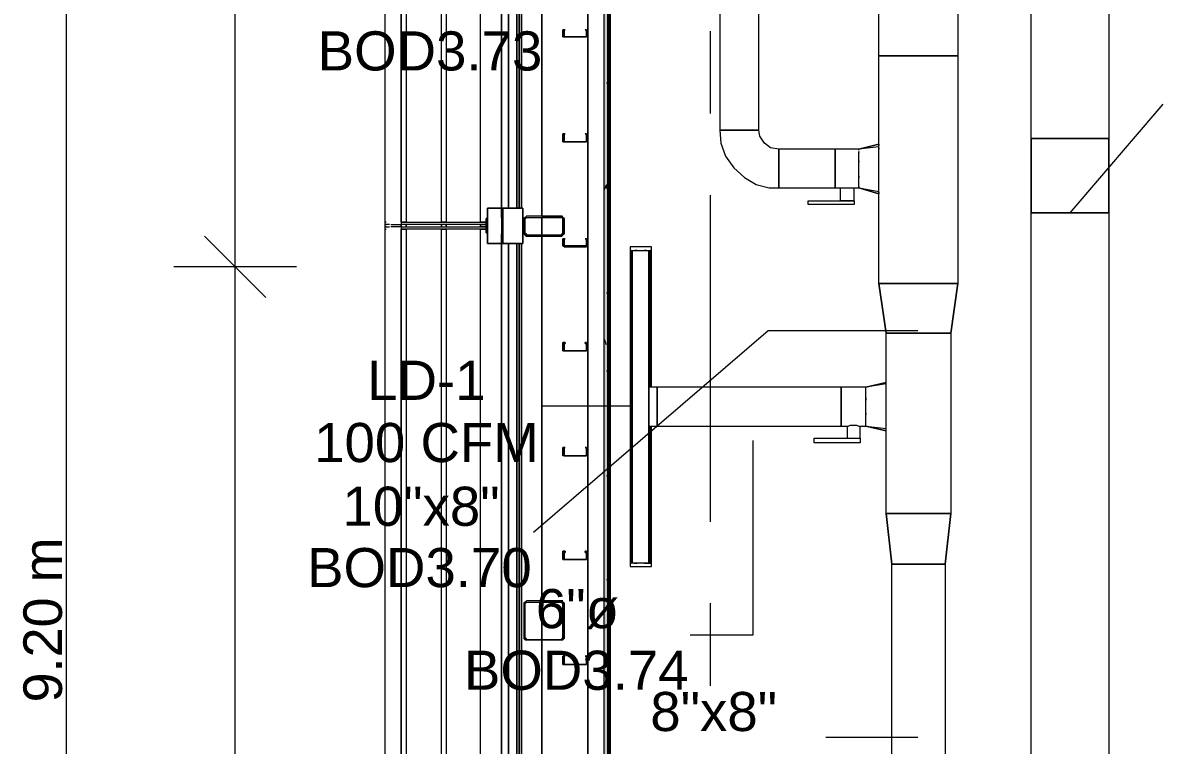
# Model space of a CAD drawing. Header units: metres. Extents: x -2 to 207, y -8 to 52.
# Drawn here: x 5.145 to 9.575, y 36.484 to 39.29 of the extents above; entities that cross this region are included whole.
import ezdxf

# ---------------------------------------------------------------- set-up
doc = ezdxf.new("R2010")
doc.units = ezdxf.units.M
doc.layers.add('HVAC - Ductos', color=5, linetype='Continuous', lineweight=0)
doc.layers.add('PDF_Text', color=7, linetype='Continuous', lineweight=0)
doc.layers.add('PDF_Geometry', color=7, linetype='Continuous', lineweight=0, true_color=0xaaaaaa)
doc.layers.add('PDF_Solid Fills', color=7, linetype='Continuous', lineweight=0, true_color=0xffffff)
doc.styles.add('PDF Helvetica', font='')
doc.styles.get('PDF Helvetica').set_extended_font_data('Helvetica')

msp = doc.modelspace()

# ---------------------------------------------------------------- hatches: boundary and pattern name
at = {"layer": 'PDF_Solid Fills', "lineweight": 0, "transparency": 33554559}
h = msp.add_hatch(color=256, dxfattribs=at)
h.paths.add_polyline_path([(7.4034, 34.4287), (7.4172, 34.4287), (7.4172, 46.7169), (7.4034, 46.7169)])
h.paths.add_polyline_path([(7.4034, 22.7362), (7.4172, 22.7362), (7.4172, 32.8984), (7.4034, 32.8984)])
h.paths.add_polyline_path([(7.4034, 21.2334), (7.4172, 21.2334), (7.4172, 22.7225), (7.4034, 22.7225)])
h.paths.add_polyline_path([(7.4172, 21.2151), (7.4034, 21.2151), (7.4034, 8.9224), (7.4172, 8.9224)])
h.paths.add_polyline_path([(7.4034, 32.9121), (7.4172, 32.9121), (7.4172, 34.4104), (7.4034, 34.4104)])
h = msp.add_hatch(color=256, dxfattribs=at)
h.paths.add_polyline_path([(7.101, 38.4652), (7.2385, 38.4606), (7.2385, 38.4652)])
h.paths.add_polyline_path([(7.0964, 38.4698), (7.101, 38.4652), (7.101, 38.4698)])
h.paths.add_polyline_path([(7.0964, 38.5293), (7.0918, 38.5293), (7.0918, 38.4698)])
h.paths.add_polyline_path([(7.2431, 38.5339), (7.2431, 38.5385), (7.0964, 38.5385)])
h.paths.add_polyline_path([(7.2431, 38.4698), (7.2385, 38.4698), (7.2431, 38.4652)])
h.paths.add_polyline_path([(7.2476, 38.5293), (7.2431, 38.5293), (7.2431, 38.4698), (7.2476, 38.5284)])
h = msp.add_hatch(color=256, dxfattribs=at)
h.paths.add_polyline_path([(7.0964, 36.8982), (7.101, 36.8937), (7.101, 36.8982)])
h.paths.add_polyline_path([(7.0964, 37.0357), (7.0918, 37.0357), (7.0918, 36.8982)])
h.paths.add_polyline_path([(7.2431, 37.0403), (7.2431, 37.0448), (7.0964, 37.0448)])
h.paths.add_polyline_path([(7.2431, 36.8982), (7.2385, 36.8982), (7.2431, 36.8937)])
h.paths.add_polyline_path([(7.2476, 37.0357), (7.2431, 37.0357), (7.2431, 36.8982), (7.2476, 37.0336)])

# ---------------------------------------------------------------- linework, layer by layer
at = {"layer": 'HVAC - Ductos', "color": 252, "lineweight": 0, "true_color": 0x939598}
for points in [[(5.3142, 9.1378), (5.3142, 13.976), (5.3142, 23.1715), (5.3142, 32.3715), (5.3142, 41.567), (5.3142, 46.4007)], [(5.5569, 17.1787), (5.5707, 17.2061), (5.6119, 17.229), (5.6761, 17.2473), (5.7632, 17.2611), (5.864, 17.2703), (5.9693, 17.2748), (5.9693, 17.2794), (5.9693, 17.5727), (5.9693, 19.7856), (5.9693, 21.852), (5.9693, 23.1715), (5.9693, 26.2962), (5.9693, 28.7108), (5.9693, 32.3715), (5.9693, 38.3415), (5.9693, 41.567), (5.9693, 45.3515), (5.9693, 46.4007)], [(5.8502, 38.4606), (5.9693, 38.3415), (6.0884, 38.2224)], [(6.2075, 38.3415), (5.9693, 38.3415), (5.7311, 38.3415)]]:
    msp.add_lwpolyline(points, dxfattribs=at)
at = {"layer": 'HVAC - Ductos', "lineweight": 0}
for points in [[(8.4709, 39.1616), (8.4709, 40.9851), (8.7779, 40.9851), (8.7779, 39.1616)], [(9.062, 38.8409), (9.062, 40.6644), (9.3644, 40.6644), (9.3644, 38.8409)], [(7.8524, 38.873), (7.8615, 38.873), (7.8753, 38.873), (7.8891, 38.873), (7.9073, 38.873), (7.9257, 38.873), (7.9486, 38.873), (7.967, 38.873), (7.9807, 38.873), (7.9944, 38.873), (8.0036, 38.873), (8.0036, 39.9313), (7.9944, 39.9313), (7.9807, 39.9313), (7.967, 39.9313), (7.9486, 39.9313), (7.9257, 39.9313), (7.9073, 39.9313), (7.8891, 39.9313), (7.8753, 39.9313), (7.8615, 39.9313), (7.8524, 39.9313)], [(8.7779, 39.1616), (8.7779, 38.2773), (8.4709, 38.2773), (8.4709, 39.1616)], [(8.0815, 38.6484), (8.0815, 38.6576), (8.0815, 38.6668), (8.0815, 38.6851), (8.0815, 38.7034), (8.0815, 38.7218), (8.0815, 38.7401), (8.0815, 38.7584), (8.0815, 38.7768), (8.0815, 38.7905), (8.0815, 38.7951), (8.0815, 38.7996), (8.0494, 38.8042), (8.0265, 38.8226), (8.0081, 38.85), (8.0036, 38.873), (7.9944, 38.873), (7.9807, 38.873), (7.967, 38.873), (7.9486, 38.873), (7.9257, 38.873), (7.9073, 38.873), (7.8891, 38.873), (7.8753, 38.873), (7.8615, 38.873), (7.8524, 38.873), (7.8569, 38.8226), (7.8753, 38.7722), (7.9073, 38.7264), (7.9486, 38.6897), (7.9944, 38.6622), (8.0448, 38.6484)], [(8.4709, 38.8134), (8.4709, 38.818)], [(9.062, 38.8409), (9.062, 38.5522)], [(8.3014, 38.6484), (8.3014, 38.6576), (8.3014, 38.6668), (8.3014, 38.6851), (8.3014, 38.7034), (8.3014, 38.7218), (8.3014, 38.7401), (8.3014, 38.7584), (8.3014, 38.7768), (8.3014, 38.7905), (8.3014, 38.7951), (8.3014, 38.7996), (8.0815, 38.7996), (8.0815, 38.7951), (8.0815, 38.7905), (8.0815, 38.7768), (8.0815, 38.7584), (8.0815, 38.7401), (8.0815, 38.7218), (8.0815, 38.7034), (8.0815, 38.6851), (8.0815, 38.6668), (8.0815, 38.6576), (8.0815, 38.6484)], [(8.3931, 38.7538), (8.3931, 38.7492)], [(8.3931, 38.6943), (8.3931, 38.6897)], [(8.4709, 38.6256), (8.3931, 38.6484), (8.4709, 38.6256), (8.4709, 38.6302)], [(8.196, 38.5843), (8.196, 38.5981), (8.3747, 38.5981), (8.3747, 38.5843)], [(7.5042, 38.4193), (7.5042, 38.4056), (7.5866, 38.4056), (7.5866, 38.4193)], [(7.5775, 38.4056), (7.5775, 37.1915), (7.5775, 38.4056), (7.5775, 37.1915), (7.5134, 37.1915), (7.5134, 38.4056)], [(7.5684, 38.4056), (7.5638, 38.4056), (7.5592, 38.4056), (7.5638, 38.4056)], [(8.7504, 38.0849), (8.7779, 38.2773)], [(8.7504, 38.0849), (8.7504, 37.3839), (8.4984, 37.3839), (8.4984, 38.0849)], [(7.5775, 37.8741), (7.5775, 37.8695), (7.5775, 37.865), (7.5775, 37.8513), (7.5775, 37.8375), (7.5775, 37.8192), (7.5775, 37.8009), (7.5775, 37.7779), (7.5775, 37.7596), (7.5775, 37.7459), (7.5775, 37.7367), (7.5775, 37.7275), (7.5775, 37.723), (7.6096, 37.723), (7.6096, 37.7275), (7.6096, 37.7321), (7.6096, 37.7459), (7.6096, 37.7596), (7.6096, 37.7779), (7.6096, 37.8009), (7.6096, 37.8192), (7.6096, 37.8375), (7.6096, 37.8513), (7.6096, 37.865), (7.6096, 37.8741)], [(8.4205, 37.8329), (8.4205, 37.8283), (8.4205, 37.8237), (8.4205, 37.8283)], [(8.4205, 37.7733), (8.4205, 37.7688)], [(8.2189, 37.6588), (8.2189, 37.6771), (8.3976, 37.6771), (8.3976, 37.6588)], [(8.4984, 37.3839), (8.5213, 37.1869)], [(7.5042, 37.1777), (7.5866, 37.1777), (7.5866, 37.1915), (7.5042, 37.1915)], [(7.5592, 37.1915), (7.5638, 37.1915), (7.5684, 37.1915), (7.5638, 37.1915)], [(8.7275, 37.1869), (8.7275, 33.4482), (8.5213, 33.4482), (8.5213, 37.1869)]]:
    msp.add_lwpolyline(points, close=True, dxfattribs=at)
for points in [[(9.2132, 38.5522), (9.5751, 38.9737)], [(8.4709, 38.818), (8.3931, 38.7996), (8.4709, 38.818)], [(9.172, 38.8409), (9.062, 38.8409)], [(9.062, 38.8409), (9.3644, 38.8409)], [(9.3644, 38.8409), (9.2544, 38.8409)], [(9.3644, 38.5522), (9.3644, 38.8409), (9.3644, 38.5522)], [(8.3931, 38.7951), (8.3931, 38.7996), (8.3014, 38.7996), (8.3014, 38.7951), (8.3014, 38.7905), (8.3014, 38.7768), (8.3014, 38.7584), (8.3014, 38.7401), (8.3014, 38.7218), (8.3014, 38.7034), (8.3014, 38.6851), (8.3014, 38.6668), (8.3014, 38.6576), (8.3014, 38.6484), (8.3197, 38.6484), (8.3197, 38.5981)], [(8.3747, 38.5981), (8.3747, 38.6484), (8.3931, 38.6484), (8.3931, 38.653), (8.3931, 38.6576), (8.3931, 38.6668), (8.3931, 38.6851), (8.3931, 38.7034), (8.3931, 38.7218), (8.3931, 38.7401), (8.3931, 38.7584), (8.3931, 38.7768), (8.3931, 38.7905), (8.3931, 38.7859), (8.3931, 38.7905)], [(8.4709, 38.7401), (8.4709, 38.7447), (8.4709, 38.7584), (8.4709, 38.7676), (8.4709, 38.7722), (8.4709, 38.7768), (8.4709, 38.7951), (8.4709, 38.8088), (8.3931, 38.7996)], [(8.4709, 38.8042), (8.4709, 38.7996)], [(8.4709, 38.676), (8.4709, 38.6805), (8.4709, 38.6897), (8.4709, 38.7034), (8.4709, 38.708), (8.4709, 38.7126), (8.4709, 38.7355)], [(8.3197, 38.6484), (8.3243, 38.6484), (8.3289, 38.6484), (8.3335, 38.6484), (8.3427, 38.6484), (8.3518, 38.6484), (8.3609, 38.6484), (8.3655, 38.6484), (8.3701, 38.6484), (8.3747, 38.6484)], [(8.3931, 38.6484), (8.3931, 38.653), (8.3931, 38.6484), (8.4709, 38.6348), (8.4709, 38.6393), (8.4709, 38.6484)], [(8.4709, 38.653), (8.4709, 38.6668), (8.4709, 38.6714)], [(8.3701, 38.5981), (8.3655, 38.5981), (8.3609, 38.5981), (8.3518, 38.5981), (8.3472, 38.5981), (8.3427, 38.5981), (8.3335, 38.5981), (8.3289, 38.5981), (8.3243, 38.5981)], [(9.062, 30.7405), (9.062, 38.5522), (9.3644, 38.5522), (9.3644, 30.1494), (9.3415, 29.957), (9.0849, 29.957), (9.062, 30.1494), (9.062, 30.6305), (9.062, 30.6259)], [(9.3644, 38.5522), (9.062, 38.5522)], [(7.5271, 37.1915), (7.5042, 37.1915), (7.5088, 37.1915), (7.5088, 38.4056), (7.5042, 38.4056), (7.5271, 38.4056)], [(7.5042, 38.4056), (7.5042, 37.1915)], [(7.518, 38.4056), (7.5271, 38.4056), (7.5317, 38.4056), (7.5271, 38.4056), (7.5225, 38.4056)], [(7.5638, 38.4056), (7.5866, 38.4056), (7.582, 38.4056), (7.582, 37.8741)], [(7.5866, 37.8741), (7.5866, 38.4056)], [(8.4709, 38.2773), (8.4984, 38.0849), (8.4709, 38.2773)], [(8.4709, 38.2773), (8.7779, 38.2773)], [(8.6222, 38.0941), (8.0402, 38.0941), (7.1285, 37.3106)], [(8.7504, 38.0849), (8.4984, 38.0849)], [(8.4984, 37.8925), (8.4205, 37.8741), (8.4984, 37.8925)], [(8.4984, 37.8879), (8.4205, 37.8741)], [(8.4984, 37.8741), (8.4984, 37.8833), (8.4984, 37.8879), (8.4984, 37.8925)], [(8.4984, 37.7046), (8.4205, 37.723), (8.4205, 37.7275), (8.4205, 37.7321), (8.4205, 37.7459), (8.4205, 37.7596), (8.4205, 37.7779), (8.4205, 37.8009), (8.4205, 37.8192), (8.4205, 37.8375), (8.4205, 37.8513), (8.4205, 37.865), (8.4205, 37.8695), (8.4205, 37.8741), (8.3243, 37.8741), (7.6096, 37.8741), (7.6096, 37.8695), (7.6096, 37.865), (7.6096, 37.8513), (7.6096, 37.8375), (7.6096, 37.8192), (7.6096, 37.8009), (7.6096, 37.7779), (7.6096, 37.7596), (7.6096, 37.7459), (7.6096, 37.7367), (7.6096, 37.7275), (7.6096, 37.723), (8.3243, 37.723), (8.3243, 37.7275), (8.3243, 37.7321), (8.3243, 37.7459), (8.3243, 37.7596), (8.3243, 37.7779), (8.3243, 37.8009), (8.3243, 37.8192), (8.3243, 37.8375), (8.3243, 37.8513), (8.3243, 37.865), (8.3243, 37.8741), (8.3243, 37.865), (8.3243, 37.8513), (8.3243, 37.8375), (8.3243, 37.8192), (8.3243, 37.8009), (8.3243, 37.7779), (8.3243, 37.7596), (8.3243, 37.7459), (8.3243, 37.7321), (8.3243, 37.7275), (8.3243, 37.723), (8.3472, 37.723), (8.3472, 37.6771), (8.3518, 37.6771), (8.3564, 37.6771), (8.3609, 37.6771), (8.3655, 37.6771), (8.3747, 37.6771), (8.3793, 37.6771), (8.3839, 37.6771), (8.3885, 37.6771), (8.3931, 37.6771), (8.3976, 37.6771), (8.3976, 37.723), (8.4205, 37.723), (8.4984, 37.7138)], [(8.4984, 37.8192), (8.4984, 37.8329), (8.4984, 37.8421), (8.4984, 37.8467), (8.4984, 37.8513), (8.4984, 37.8695)], [(8.4984, 37.7275), (8.4984, 37.7459), (8.4984, 37.7504), (8.4984, 37.755), (8.4984, 37.7642), (8.4984, 37.7779), (8.4984, 37.7825), (8.4984, 37.7871), (8.4984, 37.81), (8.4984, 37.8146), (8.4984, 37.8375)], [(7.5042, 37.8009), (7.1606, 37.8009)], [(7.5638, 37.1915), (7.5866, 37.1915), (7.582, 37.1915), (7.582, 37.723)], [(7.5866, 37.1915), (7.5866, 37.723)], [(8.3472, 37.723), (8.3518, 37.723), (8.3609, 37.7275), (8.3701, 37.7275), (8.3793, 37.7275), (8.3839, 37.7275), (8.3931, 37.723), (8.3976, 37.723)], [(8.4205, 37.723), (8.4984, 37.7046), (8.4984, 37.7092), (8.4984, 37.7138), (8.4984, 37.723)], [(7.9807, 37.668), (7.9807, 36.912), (7.7378, 36.912)], [(8.4984, 37.3839), (8.7504, 37.3839)], [(8.7275, 37.1869), (8.7504, 37.3839), (8.7275, 37.1869)], [(7.518, 37.1915), (7.5271, 37.1915), (7.5317, 37.1915), (7.5271, 37.1915), (7.5225, 37.1915)], [(8.7275, 37.1869), (8.5213, 37.1869)], [(8.6222, 36.5134), (8.2647, 36.5134)]]:
    msp.add_lwpolyline(points, dxfattribs=at)
at = {"layer": 'PDF_Geometry', "lineweight": 0}
for points in [[(8.1777, 34.4104), (8.4709, 34.4104), (8.4709, 34.4287), (7.4172, 34.4287), (7.4172, 46.7169), (7.3393, 46.7169), (7.3393, 8.9224)], [(9.4102, 8.8766), (9.0069, 8.8766), (8.5992, 8.8766), (8.196, 8.8766), (7.4034, 8.8766), (7.4034, 8.8903), (7.4034, 8.9087), (7.4034, 8.9224), (7.4034, 21.2151), (7.4034, 21.2197), (7.4034, 21.2334), (7.4034, 22.7225), (7.4034, 22.7362), (7.4034, 32.8984), (7.4034, 32.9121), (7.4034, 34.4104), (7.4034, 34.4287), (7.4034, 46.7169)], [(7.4172, 34.4287), (7.4172, 46.7169)], [(7.4172, 34.4287), (7.4172, 41.4662)], [(7.4217, 34.4287), (7.4217, 41.4662)], [(7.3393, 32.4724), (7.3393, 41.0676)], [(7.4172, 41.0676), (7.4172, 34.4287), (7.4034, 34.4287), (7.4172, 34.4287), (8.4709, 34.4287), (8.4709, 34.4104), (8.8008, 34.4104), (8.8008, 34.4287)], [(6.5695, 40.921), (6.5604, 40.921), (6.5558, 40.921), (6.5512, 40.921), (6.5512, 38.4973), (6.5558, 38.4973), (6.5604, 38.4973), (6.5695, 38.4973)], [(6.6336, 40.921), (6.6336, 38.5156), (6.6153, 38.5156), (6.6153, 40.921), (6.6153, 38.4973), (6.9452, 38.4973), (6.9452, 38.5019), (6.9452, 38.4973), (6.9269, 38.4973), (6.9452, 38.4973), (6.9452, 38.5019), (6.9452, 38.4973)], [(6.6336, 38.5156), (6.6153, 38.5156), (6.9452, 38.5156), (6.9223, 38.5156), (6.9223, 40.921)], [(6.6153, 38.5156), (6.6153, 40.921), (6.6153, 38.5156)], [(6.6153, 38.5156), (6.6153, 40.921), (6.6153, 38.5156)], [(6.7895, 40.921), (6.7895, 38.5156), (6.7711, 38.5156), (6.7711, 40.921)], [(7.8157, 39.2578), (7.8157, 38.9371)], [(7.8157, 38.621), (7.8157, 37.3519)], [(6.9498, 38.5706), (6.9498, 38.5293)], [(6.9498, 38.5706), (6.9498, 38.5293)], [(6.9498, 38.5706), (6.9498, 38.5293)], [(6.9498, 38.5706), (6.9498, 38.5293)], [(6.5558, 38.5156), (6.5512, 38.5156), (6.5512, 38.5064), (6.5558, 38.5064)], [(6.5695, 38.5064), (6.5604, 38.5064), (6.5558, 38.5064), (6.5512, 38.5064), (6.5512, 35.4321), (6.5558, 35.4321), (6.5604, 35.4321), (6.5695, 35.4321)], [(6.5741, 38.5064), (6.5833, 38.5064), (6.6016, 38.5064), (6.6153, 38.5064), (6.6153, 38.4973), (6.6016, 38.4973), (6.5833, 38.4973), (6.5741, 38.4973)], [(6.6153, 38.5064), (6.6153, 38.4973), (6.6153, 38.5064), (6.6153, 38.4973), (6.6153, 38.5064), (6.6153, 35.4321), (6.9452, 35.4321), (6.9452, 35.4367), (6.9269, 35.4367), (6.9452, 35.4367)], [(6.9452, 38.5064), (6.9269, 38.5064), (6.9452, 38.5064), (6.6153, 38.5064), (6.6153, 38.4973)], [(6.6153, 38.4973), (6.6153, 38.5064), (6.6153, 38.4973)], [(6.6153, 38.4973), (6.6153, 38.5064), (6.6153, 38.4973)], [(6.7711, 38.5156), (6.7895, 38.5156)], [(6.9223, 38.5156), (6.9452, 38.5156)], [(6.9223, 38.5019), (6.9223, 38.5064)], [(6.9452, 38.5202), (6.9452, 38.5293)], [(6.9498, 38.5293), (6.9452, 38.5293)], [(6.9498, 38.5293), (6.9452, 38.5293)], [(6.9452, 38.5202), (6.9452, 38.5293)], [(6.9498, 38.5293), (6.9452, 38.5293)], [(6.9498, 38.5293), (6.9452, 38.5293)], [(6.9452, 38.5156), (6.9452, 38.5293)], [(6.9498, 38.5293), (6.9452, 38.5293)], [(6.9498, 38.5293), (6.9452, 38.5293)], [(6.9452, 38.5156), (6.9452, 38.5293)], [(6.9452, 38.5202), (6.9452, 38.5293)], [(6.9452, 38.5202), (6.9452, 38.5293)], [(6.9498, 38.5293), (6.9452, 38.5293)], [(6.9498, 38.5293), (6.9452, 38.5293)], [(6.9498, 38.5293), (6.9498, 38.5339)], [(6.9498, 38.5293), (6.9498, 38.5339)], [(6.9498, 38.5293), (6.9498, 38.5339)], [(6.9498, 38.5293), (6.9498, 38.5339)], [(7.156, 38.4606), (7.1606, 38.4652), (7.2385, 38.4652), (7.2385, 38.4698), (7.2431, 38.4698), (7.2431, 38.5293), (7.2385, 38.5339), (7.1606, 38.5339)], [(7.1606, 38.5385), (7.2385, 38.5385), (7.2431, 38.5385)], [(7.2431, 38.5339), (7.2476, 38.5293), (7.2476, 38.4698), (7.2431, 38.4652), (7.2385, 38.4606), (7.1606, 38.4606)], [(7.2247, 38.5339), (7.2293, 38.5385)], [(6.5558, 38.4973), (6.5512, 38.4973), (6.5512, 38.4881), (6.5558, 38.4881)], [(6.9452, 38.4881), (6.6153, 38.4881)], [(6.6336, 38.4881), (6.6153, 38.4881), (6.6153, 35.4459), (6.6153, 38.4881), (6.6336, 38.4881), (6.6336, 35.4459), (6.6153, 35.4459), (6.6153, 38.4881), (6.6153, 35.4459), (6.6336, 35.4459)], [(6.6153, 35.4459), (6.6153, 38.4881)], [(6.7895, 38.4881), (6.7711, 38.4881)], [(6.9223, 35.4459), (6.9223, 38.4881), (6.9452, 38.4881), (6.9223, 38.4881)], [(6.9452, 38.4743), (6.9452, 38.4881)], [(6.9452, 38.4743), (6.9452, 38.4881)], [(6.9452, 38.4743), (6.9452, 38.4835)], [(6.9452, 38.4743), (6.9452, 38.4835)], [(6.9452, 38.4743), (6.9498, 38.4743)], [(6.9452, 38.4743), (6.9498, 38.4743)], [(6.9452, 38.4743), (6.9498, 38.4743)], [(6.9452, 38.4743), (6.9498, 38.4743)], [(6.9498, 38.4743), (6.9498, 38.4331)], [(6.9498, 38.4698), (6.9498, 38.4743)], [(6.9498, 38.4743), (6.9498, 38.4331)], [(6.9498, 38.4698), (6.9498, 38.4743)], [(7.0048, 38.4698), (7.0048, 38.4331)], [(7.0048, 38.4698), (7.0048, 38.4331)], [(7.2431, 37.0448), (7.2385, 37.0448), (7.1606, 37.0448)], [(7.2385, 37.0403), (7.1606, 37.0403)], [(7.0048, 37.0036), (7.0048, 36.9303)], [(7.8157, 37.0357), (7.8157, 36.715)], [(7.2431, 36.9212), (7.2476, 36.9257)], [(7.0964, 36.8937), (7.0964, 36.8982)], [(7.2109, 36.8937), (7.2155, 36.8937)]]:
    msp.add_lwpolyline(points, dxfattribs=at)
for points in [[(7.4172, 34.4287), (7.4172, 41.4662)], [(7.4263, 41.4662), (7.4263, 34.4287)], [(7.0048, 40.8477), (7.0048, 40.0321), (7.0048, 38.5706), (7.0048, 40.0321)], [(7.0322, 40.0321), (7.0322, 38.5706)], [(7.0644, 40.0321), (7.0644, 38.5706)], [(7.0735, 40.0321), (7.0735, 38.5706)], [(7.0826, 40.0321), (7.0826, 38.5706)], [(7.1606, 38.5385), (7.1606, 39.9955)], [(7.2431, 39.2624), (7.2431, 39.2349), (7.2476, 39.2349), (7.3347, 39.2349), (7.3347, 39.2624), (7.3301, 39.2624), (7.3347, 39.2624), (7.3347, 39.2349), (7.2476, 39.2349), (7.2476, 39.2624), (7.2522, 39.2624)], [(7.2522, 39.2624), (7.2476, 39.2624), (7.2476, 39.2349), (7.3347, 39.2349), (7.3347, 39.2624), (7.3301, 39.2624), (7.3347, 39.2624), (7.3347, 39.2349), (7.2476, 39.2349), (7.2431, 39.2349), (7.2431, 39.2624)], [(7.2431, 38.8592), (7.2431, 38.8271), (7.2476, 38.8271), (7.3347, 38.8271), (7.3347, 38.8592), (7.3301, 38.8592), (7.3347, 38.8592), (7.3347, 38.8271), (7.2476, 38.8271), (7.2476, 38.8592), (7.2522, 38.8592)], [(7.2522, 38.8592), (7.2476, 38.8592), (7.2476, 38.8271), (7.3347, 38.8271), (7.3347, 38.8592), (7.3301, 38.8592), (7.3347, 38.8592), (7.3347, 38.8271), (7.2476, 38.8271), (7.2431, 38.8271), (7.2431, 38.8592)], [(7.0048, 38.4331), (7.0094, 38.4331), (7.014, 38.4331), (7.0826, 38.4331), (7.0872, 38.4331), (7.0872, 38.5706), (7.0826, 38.5706), (7.014, 38.5706), (7.0094, 38.5706), (7.0048, 38.5706), (7.0048, 38.4331), (7.0002, 38.4331), (6.9544, 38.4331), (6.9498, 38.4331), (6.9498, 38.5706), (6.9544, 38.5706), (7.0002, 38.5706), (7.0048, 38.5706)], [(7.0872, 38.5706), (7.0826, 38.5706), (7.014, 38.5706), (7.0094, 38.5706), (7.0048, 38.5706), (7.0002, 38.5706), (6.9544, 38.5706), (6.9498, 38.5706), (6.9498, 38.4331), (6.9544, 38.4331), (7.0002, 38.4331), (7.0048, 38.4331), (7.0094, 38.4331), (7.014, 38.4331), (7.0826, 38.4331), (7.0872, 38.4331)], [(7.0002, 38.5706), (6.9544, 38.5706)], [(7.0002, 38.5706), (6.9544, 38.5706)], [(7.0048, 38.5339), (7.0048, 38.5706)], [(7.0048, 38.5339), (7.0048, 38.5706)], [(7.0094, 38.5706), (7.0094, 38.4331)], [(7.0094, 38.5706), (7.0094, 38.5339)], [(7.0826, 38.5706), (7.014, 38.5706)], [(7.0872, 38.5706), (7.0872, 38.4331)], [(6.6336, 38.4973), (6.6336, 38.5064)], [(6.7711, 38.5064), (6.7711, 38.4973)], [(6.7895, 38.4973), (6.7895, 38.5064)], [(6.9223, 38.5064), (6.9223, 38.4973), (6.9223, 38.5019)], [(6.9498, 38.5339), (6.9498, 38.5293), (6.9452, 38.5293), (6.9498, 38.5293)], [(6.9452, 38.4881), (6.9452, 38.4743), (6.9498, 38.4743), (6.9452, 38.4743), (6.9452, 38.4835), (6.9452, 38.4743), (6.9452, 38.5293), (6.9452, 38.5156), (6.9452, 38.5293), (6.9498, 38.5293), (6.9452, 38.5293), (6.9452, 38.5202), (6.9452, 38.5293), (6.9452, 38.4743), (6.9452, 38.4835), (6.9452, 38.4743)], [(7.0872, 38.4698), (7.0872, 38.4652), (7.0872, 38.4698), (7.0872, 38.4743), (7.0872, 38.5293), (7.0872, 38.5339), (7.0872, 38.5293), (7.0872, 38.4743), (7.0872, 38.4698), (7.0872, 38.4652)], [(7.0872, 38.4698), (7.0872, 38.4743), (7.0872, 38.5293), (7.0872, 38.5339), (7.0872, 38.5293), (7.0872, 38.4743)], [(7.2385, 38.4606), (7.2431, 38.4652), (7.2476, 38.4698), (7.2476, 38.5293), (7.2431, 38.5339), (7.2385, 38.5385), (7.101, 38.5385), (7.0964, 38.5339), (7.0918, 38.5293), (7.0918, 38.4698), (7.0964, 38.4652), (7.101, 38.4606)], [(7.2431, 38.5293), (7.2431, 38.4698), (7.2385, 38.4698), (7.2385, 38.4652), (7.101, 38.4652), (7.101, 38.4698), (7.0964, 38.4698), (7.0964, 38.5293), (7.101, 38.5339), (7.2385, 38.5339)], [(7.1606, 38.5019), (7.1606, 38.5339), (7.1606, 38.5019), (7.1606, 38.4652)], [(6.7895, 35.4459), (6.7711, 35.4459), (6.7711, 38.4881), (6.7895, 38.4881)], [(6.9498, 38.4652), (6.9498, 38.4698), (6.9498, 38.4652), (6.9498, 38.4698), (6.9498, 38.4743), (6.9452, 38.4743), (6.9498, 38.4743), (6.9498, 38.4698)], [(6.9498, 38.4743), (6.9452, 38.4743)], [(6.9498, 38.4743), (6.9452, 38.4743)], [(6.9498, 38.4743), (6.9498, 38.4698), (6.9498, 38.4743), (6.9498, 38.4331)], [(7.0048, 38.4331), (7.0048, 38.4698)], [(7.0094, 38.4698), (7.0094, 38.4331)], [(7.1606, 37.0448), (7.1606, 38.4606)], [(6.9544, 38.4331), (7.0002, 38.4331)], [(6.9544, 38.4331), (7.0002, 38.4331)], [(7.0048, 36.967), (7.0048, 38.4331), (7.0048, 36.967), (7.0048, 35.5008)], [(7.014, 38.4331), (7.0826, 38.4331)], [(7.0322, 38.4331), (7.0322, 36.967)], [(7.0644, 38.4331), (7.0644, 36.967)], [(7.0735, 38.4331), (7.0735, 36.967)], [(7.0826, 38.4331), (7.0826, 36.967)], [(7.2431, 38.4515), (7.2431, 38.4239), (7.2476, 38.4239), (7.2476, 38.4193), (7.3347, 38.4193), (7.3347, 38.4239), (7.3347, 38.4515), (7.3301, 38.4515), (7.3347, 38.4515), (7.3347, 38.4239), (7.2476, 38.4239), (7.2476, 38.4515), (7.2522, 38.4515)], [(7.2522, 38.4515), (7.2476, 38.4515), (7.2476, 38.4239), (7.3347, 38.4239), (7.3347, 38.4515), (7.3301, 38.4515), (7.3347, 38.4515), (7.3347, 38.4239), (7.3347, 38.4193), (7.2476, 38.4193), (7.2431, 38.4239), (7.2431, 38.4515)], [(7.2431, 38.0482), (7.2431, 38.0162), (7.2476, 38.0162), (7.3347, 38.0162), (7.3347, 38.0482), (7.3301, 38.0482), (7.3301, 38.0437), (7.3347, 38.0437), (7.3347, 38.0162), (7.2476, 38.0162), (7.2476, 38.0437), (7.2522, 38.0437), (7.2522, 38.0482)], [(7.2522, 38.0482), (7.2522, 38.0437), (7.2476, 38.0437), (7.2476, 38.0162), (7.3347, 38.0162), (7.3347, 38.0437), (7.3301, 38.0437), (7.3301, 38.0482), (7.3347, 38.0482), (7.3347, 38.0162), (7.2476, 38.0162), (7.2431, 38.0162), (7.2431, 38.0482)], [(7.2431, 37.6405), (7.2431, 37.613), (7.2476, 37.6084), (7.3347, 37.6084), (7.3347, 37.613), (7.3347, 37.6405), (7.3301, 37.6405), (7.3347, 37.6405), (7.3347, 37.613), (7.3347, 37.6084), (7.2476, 37.6084), (7.2476, 37.613), (7.2476, 37.6405), (7.2522, 37.6405)], [(7.2522, 37.6405), (7.2476, 37.6405), (7.2476, 37.613), (7.2476, 37.6084), (7.3347, 37.6084), (7.3347, 37.613), (7.3347, 37.6405), (7.3301, 37.6405), (7.3347, 37.6405), (7.3347, 37.613), (7.3347, 37.6084), (7.2476, 37.6084), (7.2431, 37.6084), (7.2431, 37.613), (7.2431, 37.6405)], [(7.2431, 37.2373), (7.2431, 37.2052), (7.2476, 37.2052), (7.3347, 37.2052), (7.3347, 37.2373), (7.3301, 37.2373), (7.3301, 37.2327), (7.3347, 37.2327), (7.3347, 37.2052), (7.2476, 37.2052), (7.2476, 37.2327), (7.2522, 37.2327), (7.2522, 37.2373)], [(7.2522, 37.2373), (7.2522, 37.2327), (7.2476, 37.2327), (7.2476, 37.2052), (7.3347, 37.2052), (7.3347, 37.2327), (7.3301, 37.2327), (7.3301, 37.2373), (7.3347, 37.2373), (7.3347, 37.2052), (7.2476, 37.2052), (7.2431, 37.2052), (7.2431, 37.2373)], [(7.2476, 36.8982), (7.2476, 37.0357), (7.2431, 37.0403), (7.2385, 37.0448), (7.101, 37.0448), (7.0964, 37.0403), (7.0918, 37.0357), (7.0918, 36.8982), (7.0964, 36.8937), (7.101, 36.8937), (7.2385, 36.8937), (7.2431, 36.8937)], [(7.2385, 37.0403), (7.2431, 37.0357), (7.2431, 36.8982), (7.2385, 36.8982), (7.2385, 36.8937), (7.101, 36.8937), (7.101, 36.8982), (7.0964, 36.8982), (7.0964, 37.0357), (7.101, 37.0403)], [(7.2385, 36.8937), (7.2385, 36.8982), (7.2431, 36.8982), (7.2431, 37.0357), (7.2385, 37.0357), (7.2385, 37.0403), (7.2431, 37.0403), (7.2476, 37.0357), (7.2476, 36.8982), (7.2431, 36.8937), (7.2385, 36.8937), (7.1606, 36.8937)], [(7.1606, 36.967), (7.1606, 37.0403), (7.1606, 36.967), (7.1606, 36.8937), (7.1606, 35.4733), (7.1606, 36.8937)], [(7.0322, 36.967), (7.0322, 35.5008)], [(7.0644, 36.967), (7.0644, 35.5008)], [(7.0735, 36.967), (7.0735, 35.5008)], [(7.0826, 36.967), (7.0826, 35.5008)], [(7.2431, 36.8295), (7.2431, 36.7975), (7.2476, 36.7975), (7.3347, 36.7975), (7.3347, 36.8295), (7.3301, 36.8295), (7.3347, 36.8295), (7.3347, 36.7975), (7.2476, 36.7975), (7.2476, 36.8295), (7.2522, 36.8295)], [(7.2522, 36.8295), (7.2476, 36.8295), (7.2476, 36.7975), (7.3347, 36.7975), (7.3347, 36.8295), (7.3301, 36.8295), (7.3347, 36.8295), (7.3347, 36.7975), (7.2476, 36.7975), (7.2431, 36.7975), (7.2431, 36.8295)]]:
    msp.add_lwpolyline(points, close=True, dxfattribs=at)
at = {"layer": 'PDF_Geometry', "color": 7, "lineweight": 0, "true_color": 0xffffff}
for points in [[(7.4126, 39.0562), (7.4172, 39.0562)], [(7.4172, 38.6668), (7.4034, 38.6439)], [(7.4172, 38.6439), (7.408, 38.6576)], [(7.4126, 38.6484), (7.4172, 38.6484)], [(7.4126, 38.2407), (7.4172, 38.2407)], [(7.4126, 38.0391), (7.4034, 38.062)], [(7.4126, 37.9383), (7.4172, 37.9383)], [(7.4126, 37.5306), (7.4172, 37.5306)], [(7.4034, 37.4435), (7.4034, 37.4526)], [(7.4126, 37.1273), (7.4172, 37.1273)], [(7.4126, 36.8204), (7.4172, 36.8204)]]:
    msp.add_lwpolyline(points, dxfattribs=at)
at = {"layer": 'PDF_Geometry', "color": 254, "lineweight": 0, "true_color": 0xd2d2d2}
for points in [[(7.2431, 38.4331), (7.2476, 38.4331)], [(7.3301, 38.0162), (7.3347, 38.0162)]]:
    msp.add_lwpolyline(points, dxfattribs=at)

# ---------------------------------------------------------------- texts
at = {"layer": 'PDF_Text', "lineweight": 0, "char_height": 0.1519, "attachment_point": 4, "style": 'PDF Helvetica'}
for s, insert in [('BOD3.73', (6.2904, 39.1797)), ('LD-1', (6.4829, 37.9014)), ('100 CFM', (6.2767, 37.6586)), ('10"x8"', (6.3866, 37.4111)), ('BOD3.70', (6.2492, 37.1729)), ('6"ø', (7.1381, 37.0125)), ('BOD3.74', (6.8586, 36.7742)), ('8"x8"', (7.5825, 36.6139))]:
    msp.add_mtext(s, dxfattribs=dict(at, insert=insert))
at = {"layer": 'PDF_Text', "color": 252, "lineweight": 0, "true_color": 0x939598, "insert": (5.2231, 36.6502), "char_height": 0.15002, "attachment_point": 4, "rotation": 90, "style": 'PDF Helvetica'}
msp.add_mtext('9.20 m', dxfattribs=at)

doc.saveas('drawing.dxf')
